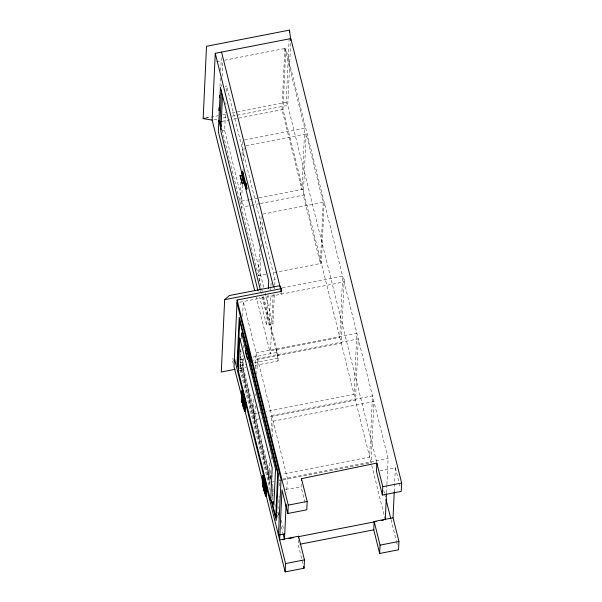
<?xml version="1.0" encoding="UTF-8"?>
<svg xmlns="http://www.w3.org/2000/svg" width="602" height="602" viewBox="0 0 602 602"><rect width="100%" height="100%" fill="white"/><g stroke="black" fill="none" stroke-linecap="round" stroke-linejoin="round"><path stroke-width="0.45" stroke-dasharray="3.01 2.26" d="M208.119 117.653L205.643 118.09M219.956 86.402L220.385 77.124M220.686 70.637L221.288 57.649M221.634 86.53L221.724 84.679M222.108 76.334L222.755 62.42M263.751 287.365L224.651 130.521L225.509 111.972M225.855 104.552L225.938 102.701M226.457 91.572L226.713 86.011L225.186 86.304M240.792 182.067L239.889 201.542L249.002 199.766M242.042 155.181L242.726 140.341M242.343 184.987L241.312 207.238L250.424 205.463M242.99 171.073L243.073 169.222M243.464 160.877L244.066 147.896M240.055 351.861L240.145 350.018M270.253 490.502L239.897 368.748L240.898 348.219M241.334 338.881L241.417 337.007M270.283 482.42L240.454 362.758L241.101 348.851M242.606 316.396L243.291 301.557L287.335 478.199L286.687 492.105M270.245 480.02L242.38 368.266L242.975 355.368M243.321 347.994L243.449 345.232M270.418 478.868L243.253 369.914L243.818 357.738M259.605 248.724L258.356 275.618L268.387 273.662M259.951 241.312L260.079 238.527M260.463 230.182L261.2 214.417M253.924 399.209L253.239 414.041L256.903 413.326M255.346 368.605L256.076 352.84L356.866 333.192L354.029 394.393L266.069 411.542M259.778 281.315L261.027 254.428M261.373 247.008L261.501 244.224M261.885 235.879L262.623 220.114M255.301 405.831L254.661 419.737L261.99 418.315M255.775 395.627L255.865 393.776M256.768 374.301L257.498 358.536L358.288 338.888L355.443 400.089L267.484 417.239M268.071 294.882L266.656 325.479L259.62 297.283M274.331 294.581L272.954 324.252L269.132 324.997L270.509 295.326M270.765 289.758L270.9 286.981M270.938 286.048L271.156 281.412M273.15 294.355L270.396 353.705L256.294 297.125M274.587 289.013L274.715 286.236M274.76 285.31L275.016 279.742L226.713 86.011M283.113 479.922L371.073 462.772L282.993 109.489L285.83 48.288L222.838 60.569M269.508 462.81L268.868 476.724L272.533 476.009M269.982 452.614L270.072 450.755M270.975 431.28L271.705 415.515L372.495 395.868L369.651 457.068L282.609 474.045M376.709 462.185L287.741 105.342L286.191 102.43L289.246 36.677M290.623 43.216L287.741 105.342L232.124 116.186M270.456 478.71L270.885 469.44M271.359 459.236L271.494 456.451M272.397 436.984L273.127 421.219L373.917 401.572L371.073 462.772M255.128 365.414L277.989 360.952L276.694 352.479L276.83 349.694M277.989 360.952L278.244 355.391L263.413 295.906M281.172 292.331L281.089 294.19L280.683 292.564M278.425 512.016L278.207 516.682L277.755 514.868M278.854 502.678L279.162 496.138M279.637 485.867L279.938 479.327M298.389 539.934L298.171 544.569L303.16 564.578M304.958 502.504L301.098 487.003L301.263 483.293M344.209 279.125L341.236 343.11L253.359 360.244M386.529 492.857L386.875 485.438M386.913 484.512L388.124 458.551L285.83 48.288M394.25 491.842L395.371 467.731L380.073 470.711M216.539 61.795L221.942 60.742M205.643 118.135L218.225 115.682M222.815 114.786L225.569 114.245M232.003 112.995L286.191 102.43M213.951 119.73L217.548 119.03M223.011 117.969L226.653 117.255M221.822 121.416L230.032 119.813M233.674 119.106L282.993 109.489M222.356 130.965L224.651 130.521M244.555 139.988L305.718 128.06M245.977 145.684L307.14 133.757M249.92 199.586L258.123 197.99M259.033 197.81L302.881 189.261M251.335 205.29L259.545 203.687M260.455 203.506L304.303 194.958M263.021 214.064L324.192 202.137L321.348 263.337L272.036 272.954M273.489 280.043L275.016 279.742M282.406 287.959L342.658 276.213L339.821 337.413L270.524 350.921M239.694 302.257L344.081 281.909M239.98 359.635L243.667 358.912M252.885 357.121L276.694 352.479M240.454 362.758L245.985 361.682M240.454 365.519L246.888 364.263M254.232 362.833L278.116 358.175L262.818 296.809M239.581 368.439L245.985 367.197M239.897 368.748L242.38 368.266M239.122 370.719L243.253 369.914M257.822 413.153L260.568 412.611M282.835 479.072L388.124 458.551M272.119 482.059L273.948 481.705M279.448 480.629L282.195 480.095M285.626 489.298L301.098 487.003M395.371 467.731L398.998 482.277M399.224 483.188L400.36 487.74M383.76 490.472L384.445 493.211M384.67 494.122L385.355 496.861M391.044 519.677L396.282 540.671M396.507 541.582L397.418 545.231M371.75 465.481L385.054 518.849M265.098 292.768L272.954 324.252M222.033 129.927L262.276 291.345M260.515 290.435L261.878 295.891M262.103 296.801L269.132 324.997M240.71 357.197L270.998 478.665M272.345 484.091L273.248 487.71M277.989 506.703L278.44 508.509M281.367 520.271L283.625 529.316M272.458 487.041L273.135 489.765M272.51 489.11L273.188 491.834M272.315 490.562L273.218 494.174M277.725 512.264L278.402 514.981M281.337 526.735L282.917 533.071M240.16 364.097L270.057 483.985M272.315 493.068L273.225 496.703M239.995 364.744L270.117 485.551M272.382 494.633L273.06 497.365M274.873 504.626L275.325 506.448M277.59 515.53L278.267 518.254M271.841 496.861L272.744 500.495M232.733 358.288L233.343 360.733M232.605 361.072L233.215 363.51M284.836 48.484L281.999 109.684L301.888 189.457L304.732 128.256L284.836 48.484M306.147 133.953L303.31 195.153L320.354 263.533L323.199 202.332L306.147 133.953"/><path stroke-width="0.9" d="M254.699 290.736L212.152 120.084L215.253 53.315L290.841 38.581L401.654 483.03L401.263 491.375L382.368 495.062L376.476 471.411L376.86 463.066L301.482 478.658L301.399 480.509M218.835 110.512L218.962 107.728M219.437 97.524L219.527 95.673M221.13 126.3L220.001 121.77L221.461 90.24M222.507 95.101L220.829 131.266L260.29 289.524M242.117 397.93L234.02 366.768L237.12 300.007L281.217 291.406L281.345 288.629L279.795 285.709L229.4 295.537L224.651 299.676L221.295 372.006L235.013 369.335M241.394 336.495L241.568 332.816L246.098 350.989M241.613 395.168L241.432 399.066L244.51 411.399L245.578 411.189L245.323 405.53M241.808 390.848L241.628 394.746L244.698 407.08L245.767 406.869L245.947 402.979L242.877 390.638L241.808 390.848L244.879 403.182L244.698 407.08M244.51 411.399L244.69 407.501L243.795 403.897M268.372 288.388L268.718 280.968L243.547 180.013M262.457 483.722C261.765 471.208 264.609 490.005 262.585 479.809M262.645 479.41L262.826 475.512L263.894 475.302L266.972 487.635L266.791 491.533L265.723 491.744L263.029 480.93L262.796 481.344M266.34 490.194L266.603 495.852L265.527 496.063L265.715 492.165L264.812 488.561M265.723 491.744L265.903 487.846L262.826 475.512M289.464 31.981L289.547 30.1L206.516 46.286L203.16 118.617L212.152 120.084M290.751 40.432L289.547 30.1M278.455 535.065L281.036 479.425L236.992 302.783M282.692 539.753L284.49 539.4L286.131 504.16M301.482 478.658L307.163 501.451L306.779 509.796L287.876 513.483L281.984 489.832L279.659 539.911L298.554 536.224L304.454 559.868L304.063 568.213L285.167 571.9L285.559 563.555L265.286 482.255M287.876 513.483L288.268 505.131L237.12 300.007M298.472 538.083L298.554 536.224M393.046 517.803L398.938 541.446L398.554 549.792L379.659 553.479L373.759 529.835L374.151 521.49L393.046 517.803L394.25 491.842M379.659 553.479L380.043 545.134L374.151 521.49M382.368 495.062L382.759 486.709L376.86 463.066M385.28 519.752L386.484 493.783M241.906 399.367C243.991 399.841 242.907 398.426 242.35 396.868C243.396 400.255 240.928 398.313 242.523 401.105M263.375 481.532L264.045 484.542L263.224 480.712M264.444 488.546L263.827 488.478M243.923 404.175L243.261 401.12L243.923 404.175L244.45 403.829L243.795 401.015L243.893 402.542M244.457 404.07L243.863 404.348M264.94 488.832L264.278 485.784L264.94 488.832L265.474 488.493L264.82 485.679L264.91 487.199M265.482 488.734L264.88 489.005M243.073 401.233L242.245 401.225L242.907 401.323M243.547 403.897L242.884 403.791L243.772 403.694M264.143 485.837L263.262 485.889L264.143 485.837L263.24 482.247M242.034 397.613L241.605 394.912L242.245 398.14L241.959 397.892M242.839 399.036L242.102 398.923L242.922 398.78M242.132 397.568L241.748 397.787M243.509 403.776L242.877 403.852M264.662 488.515L264.097 488.546M263.42 482.495L262.758 482.398L263.375 482.179M243.441 178.275L241.853 172.044L242.689 171.826L247.181 188.825L246.353 189.043L243.93 180.066M245.022 183.956C244.262 181.706 245.887 186.793 245.917 183.903M245.082 184.122L245.292 184.934L246.12 184.701L246.587 186.454M246.353 189.043L245.496 185.506L246.323 185.288M247.685 349.8L247.038 347.151L247.873 346.925L251.267 359.492M251.109 362.374L250.68 360.606L251.508 360.387M250.206 359.055L250.003 358.25L250.936 361.779L250.763 361.042L251.591 360.824M204.815 118.248L203.16 118.571L204.815 118.293M220.001 121.77L221.822 121.416M224.651 299.676L281.345 288.629M244.879 403.182L245.947 402.979M244.69 407.501L245.759 407.291M265.903 487.846L266.972 487.635M265.715 492.165L266.784 491.954M288.268 505.131L307.163 501.451M382.759 486.709L401.654 483.03M279.351 534.892L284.754 533.839M289.073 538.504L293.656 537.616M298.238 536.721L376.115 521.535M381.615 520.467L383.451 520.105M300.014 544.208L373.759 529.835M285.559 563.555L304.454 559.868M380.043 545.134L398.938 541.446M243.328 402.279L242.629 402.399L242.892 402.67M263.337 484.061L262.796 483.865L263.668 483.82M264.007 487.229C261.817 481.615 264.564 493.091 263.736 487.251M243.396 402.317L242.621 402.61M263.209 482.142L263.36 482.593M264.03 487.327L263.601 487.116L264.286 486.898M264.797 488.357L264.127 488.613M242.23 396.274L241.68 396.658M263.322 483.797L263.985 483.489M263.804 487.327L263.586 486.935L264.466 487.018M243.72 403.596L242.884 403.558L243.012 403.927M264.519 484.384L263.962 481.209L263.954 482.014M263.962 488.553L264.662 488.275M244.397 404.243L243.976 402.956M265.414 488.899L265.091 488.019M263.668 482.503L263.164 479.463L263.134 479.975M242.561 397.598C243.298 399.051 242.23 393.618 242.109 395.311M242.365 401.91L242.583 402.347L242.621 401.843M243.336 399.299C244.066 400.849 243.095 395.567 242.899 397.019M242.975 401.338L242.711 400.917L242.704 401.338M243.148 403.618L243.366 404.092L243.411 403.626M263.992 486.002L263.766 485.528L263.729 485.995M243.976 408.021C245.044 410.195 242.847 401.579 243.787 407.276M264.993 492.684C266.061 494.859 263.872 486.243 264.805 491.939M246.12 184.709L245.669 182.978L245.857 183.738M242.666 178.501L244.013 183.587L243.073 180.194M247.851 353.622L249.198 358.687L248.257 355.3M243.532 178.388L243.863 179.689M249.093 354.947L248.671 353.329L248.761 353.698M246.075 184.505L246.406 185.717L245.571 185.943L245.24 184.731M250.763 361.042L250.274 359.221M242.975 179.712L243.125 180.231L242.975 179.652M241.853 172.044L245.496 185.506M247.038 347.151L250.68 360.606M242.96 179.464L241.726 174.949L242.478 177.966M248.152 354.563L246.91 350.055L247.663 353.065M245.292 184.919L245.751 186.68M241.297 179.908C245.074 194.702 237.331 164.715 241.109 179.516M248.159 354.751L248.295 355.255M386.04 499.6L390.818 518.766M221.551 52.088L280.404 288.155M280.81 289.78L281.217 291.406M215.253 53.315L273.496 286.936M243.095 178.192L220.415 87.237L218.345 131.748L258.032 290.916M218.902 120.678L221.182 129.806M303.611 566.399L304.063 568.213M247.873 353.382L239.716 320.678L237.685 364.579L238.588 368.213M248.325 355.195L277.763 473.27L275.724 517.171L271.652 500.819M247.911 358.25L275.55 469.101L273.88 505.033L272.969 501.406M283.143 533.974L284.49 539.4M238.648 369.771L237.06 363.412L239.205 317.299L278.38 474.436L276.243 520.557L271.035 499.66M234.411 358.423L243.035 393.023M244.171 397.576L244.856 400.307M245.307 402.128L264.827 480.434M245.33 405.108L245.767 406.869M266.355 489.772L266.791 491.533M242.666 399.389L243.118 401.188M244.931 410.534L262.668 481.645M266.076 495.318L285.167 571.9M263.112 486.371L265.527 496.063M242.177 401.203L242.275 401.587M242.689 171.826L243.336 174.475M264.263 483.632L264.007 482.405M243.238 398.968L242.99 397.741M242.373 396.884L242.147 395.657M263.894 487.138L263.977 487.56M242.869 402.475L242.741 401.669M263.601 486.16L262.976 483.782L262.939 484.294M239.814 338.098L238.294 370.885L270.667 500.721L272.187 467.935L239.814 338.098M241.379 399.292L242.049 402.452L241.379 399.292M262.404 483.955L263.074 487.116L262.404 483.955M242.177 401.022L242.832 404.198L242.215 400.97M243.027 405.47L243.667 408.66L243.027 405.47M264.052 490.133L264.692 493.324L264.052 490.133M241.959 400.413L242.832 400.368L241.959 400.413M243.088 404.95L243.96 404.898L243.088 404.95M262.976 485.077L263.857 485.031L262.976 485.077M264.105 489.607L264.978 489.561L264.15 489.554M245.307 350.695L247.535 359.131L245.307 350.695"/></g></svg>
